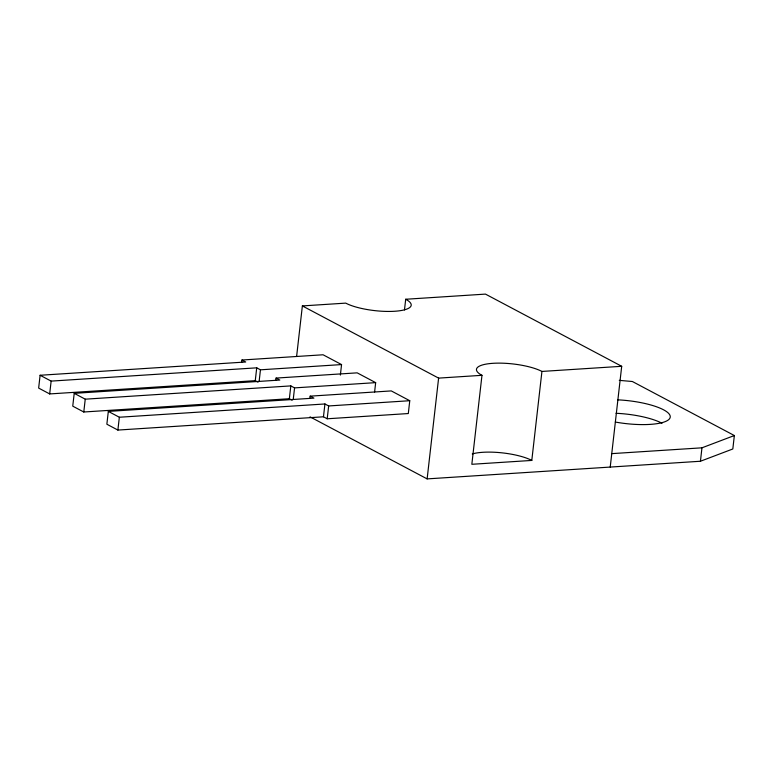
<?xml version="1.0" encoding="UTF-8"?>
<svg xmlns="http://www.w3.org/2000/svg" width="773" height="773" viewBox="0 0 773 773"><rect width="100%" height="100%" fill="white"/><g stroke="black" fill="none" stroke-linecap="round" stroke-linejoin="round"><path stroke-width="1.16" d="M241.698 362.344L241.959 360.015L245.698 361.996L40.109 375.263L38.65 388.085L49.675 393.93L255.264 380.664L258.056 382.142M49.675 393.93L51.144 381.108L40.109 375.263M275.797 380.413L276.067 378.084L279.797 380.065L74.218 393.331L72.749 406.154L83.784 411.999L289.363 398.733L292.165 400.211M83.784 411.999L85.243 399.177L74.218 393.331M310.166 396.153L313.896 398.134L108.317 411.4L106.858 424.222L117.883 430.068L323.462 416.802L327.201 418.782L408.308 413.545L409.767 400.714L391.273 390.916L310.166 396.153L309.896 398.481M117.883 430.068L119.342 417.236L108.317 411.4M255.264 380.664L256.723 367.832L51.144 381.108M259.129 381.476L260.453 369.813L256.723 367.832M289.363 398.733L290.822 385.901L85.243 399.177M296.629 356.314L302.369 305.924L345.734 303.122A35.713 9.479 6.5 0 0 394.723 311.258A35.713 9.479 6.5 0 0 405.699 299.257L485.463 294.107L621.705 366.296L610.226 467.076M293.228 399.544L294.561 387.882L290.822 385.901M323.462 416.802L324.931 403.97L119.342 417.236M327.201 418.782L328.66 405.951L324.931 403.97M340.371 375.079L341.56 364.576L323.066 354.778L241.959 360.015M374.605 391.979L375.668 382.645L357.174 372.847L276.067 378.084M404.482 309.934L405.699 299.257M619.289 380.355L632.382 381.514L734.35 435.537L732.823 448.978L700.435 461.249L427.131 478.893L438.61 378.113L302.369 305.924M541.931 371.436A35.713 9.479 6.5 0 0 492.952 363.31A35.713 9.479 6.5 0 0 481.975 375.311L471.839 464.293L531.795 460.428L541.931 371.436L621.705 366.296M700.435 461.249L701.961 447.818L734.35 435.537M260.453 369.813L341.56 364.576M438.61 378.113L481.975 375.311M294.561 387.882L375.668 382.645M328.66 405.951L409.767 400.714M611.752 453.635L701.961 447.818M310.05 416.86L427.131 478.893M616.013 413.284A43.365 11.518 6.5 0 1 662.026 423.246M617.54 399.844A43.365 11.518 6.5 0 1 670.239 417.024A43.365 11.518 6.5 0 1 615.308 422.039M472.264 453.944A35.713 9.479 6.5 0 1 531.795 460.428"/></g></svg>
